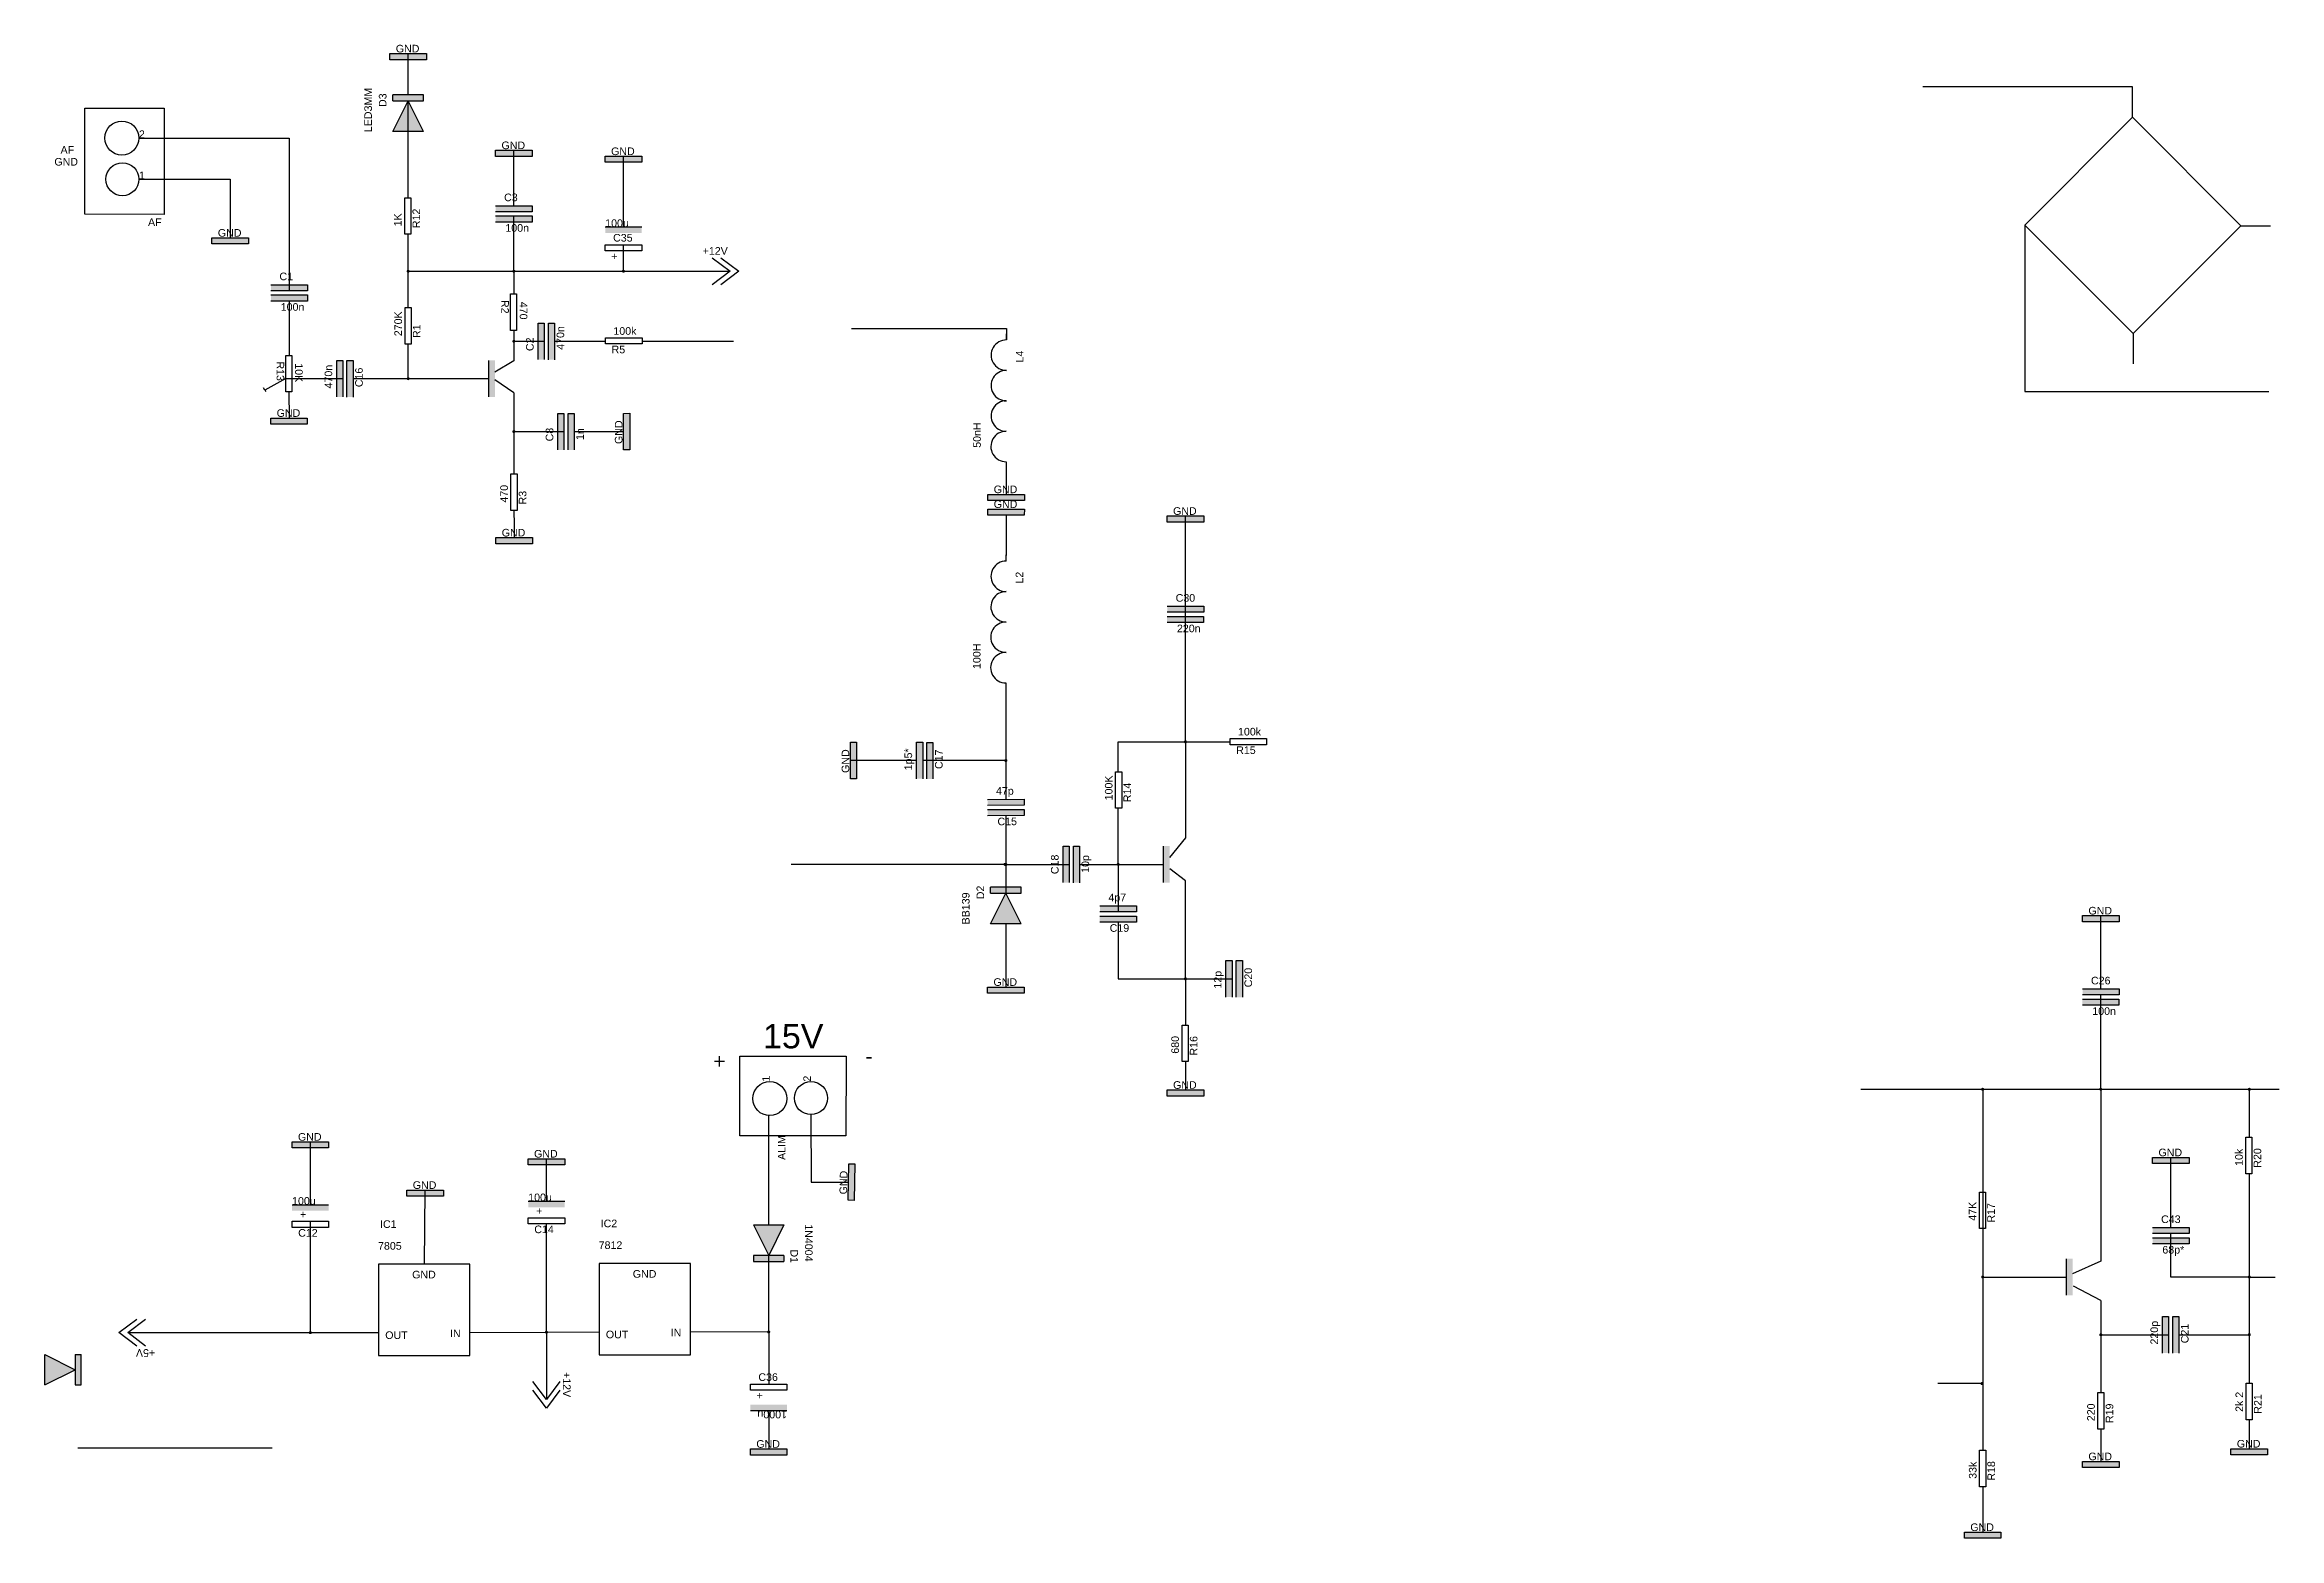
# Model space of a CAD drawing. Header units: millimetres. Extents: x 50 to 1662, y 0 to 490.
# Drawn here: x 50 to 784, y 0 to 490 of the extents above; entities that cross this region are included whole.
import ezdxf

# ---------------------------------------------------------------- set-up
doc = ezdxf.new("R2010")
doc.units = ezdxf.units.MM
doc.styles.get("Standard").update_dxf_attribs({"font": 'arial.ttf'})

# ---------------------------------------------------------------- blocks, each defined once
blk = doc.blocks.new('Dioda')
h = blk.add_hatch(color=256)
h.dxf.hatch_style = 1
h.set_gradient(color2=(0, 0, 0))
h.paths.add_polyline_path([(0, 0), (-10, 5), (-10, -5)])
h.paths.add_polyline_path([(2, 5), (0, 5), (0, -5), (2, -5), (2, 0)])
for p, q in [((-10, -5), (-10, 5)), ((-10, 5), (0, 0)), ((-10, -5), (0, 0)), ((0, 5), (0, -5)), ((0, 5), (2, 5)), ((2, 0), (2, 5)), ((2, -5), (2, 0)), ((0, -5), (2, -5))]:
    blk.add_line(p, q)
blk = doc.blocks.new('GND')
h = blk.add_hatch(color=256)
h.dxf.hatch_style = 1
h.set_gradient(color2=(0, 0, 0))
h.paths.add_polyline_path([(6, -2), (6, 0), (-6, 0), (-6, -2)])
for p, q in [((-6, 0), (6, 0)), ((-6, -2), (-6, 0)), ((6, 0), (6, -2)), ((6, -2), (-6, -2))]:
    blk.add_line(p, q)
blk.add_attdef('GND', (-4.07, 0.38), '', height=2.5)
blk = doc.blocks.new('Condensator')
h = blk.add_hatch(color=256)
h.dxf.hatch_style = 1
h.set_gradient(color2=(0, 0, 0))
h.paths.add_polyline_path([(6, 0), (6, 2), (-6, 2), (-6, 0)])
h.paths.add_polyline_path([(-6.03, -1.37), (-6.03, -3.37), (5.97, -3.37), (5.97, -1.37)])
for p, q in [((-6, 2), (6, 2)), ((6, 0), (-6, 0)), ((6, 2), (6, 0)), ((-6.03, -1.37), (5.97, -1.37)), ((5.97, -3.37), (-6.03, -3.37)), ((5.97, -1.37), (5.97, -3.37))]:
    blk.add_line(p, q)
for tag, p in [('CONDENSATOR', (-3.21, 3.48)), ('VALOARE_COND', (-2.79, -6.55))]:
    blk.add_attdef(tag, p, '', height=2.5)
blk = doc.blocks.new('Rezistor')
for p, q in [((-6, 0), (6, 0)), ((-6, -2), (-6, 0)), ((6, 0), (6, -2)), ((6, -2), (-6, -2))]:
    blk.add_line(p, q)
for tag, p in [('REZISTOR', (-3.4, 1.02)), ('PUTERE_REZISTOR', (-4, -5.06))]:
    blk.add_attdef(tag, p, '', height=2.5)
blk = doc.blocks.new('Dioda v2')
h = blk.add_hatch(color=256)
h.dxf.hatch_style = 1
h.set_gradient(color2=(0, 0, 0))
h.paths.add_polyline_path([(0, 0), (-10, 5), (-10, -5)])
h.paths.add_polyline_path([(2, 0), (2, 5), (0, 5), (0, -5), (2, -5)])
for p, q in [((-10, -5), (-10, 5)), ((-10, 5), (0, 0)), ((-10, -5), (0, 0)), ((0, 5), (0, -5)), ((0, 5), (2, 5)), ((2, 0), (2, 5)), ((2, -5), (2, 0)), ((0, -5), (2, -5))]:
    blk.add_line(p, q)
for tag, p in [('DIODA', (-10.23, 11.92)), ('NR', (-1.97, 7.13))]:
    blk.add_attdef(tag, p, '', height=2.5)
blk = doc.blocks.new('Rezistor plin')
at = {"true_color": 0x000000}
h = blk.add_hatch(color=18, dxfattribs=at)
h.dxf.hatch_style = 1
h.paths.add_polyline_path([(6, 0), (-6, 0), (-6, -2), (6, -2)])
blk.add_line((-6, 0), (6, 0))
blk.add_attdef('REZISTPLIN', (-6, 0), '', height=2.5)
blk = doc.blocks.new('Sursa')
for p, q in [((-5.86, 4.43), (0, 0)), ((0, 0), (-5.86, -4.43)), ((-3, 4.43), (2.86, 0)), ((2.86, 0), (-3, -4.43))]:
    blk.add_line(p, q)
blk.add_attdef('SURSA', (-9.01, 5.43), '', height=2.5)
blk = doc.blocks.new('AF GND')
for p, q in [((-26.08, -18.09), (-26.08, 16.73)), ((-26.08, 16.73), (0, 16.73)), ((0, 16.73), (0, -18.25)), ((0, -18.25), (-26.08, -18.09))]:
    blk.add_line(p, q)
for centre, radius in [((-13.9, 6.89), 5.59), ((-13.74, -6.65), 5.43)]:
    blk.add_circle(centre, radius)
for tag, p in [('2', (-8.31, 6.88)), ('GND', (-36.08, -2.16)), ('AF', (-34.05, 1.74)), ('1', (-8.31, -6.65)), ('AF', (-5.31, -22))]:
    blk.add_attdef(tag, p, '', height=2.5)
blk = doc.blocks.new('bobina')
for p, q in [((-20, 0.08), (-23.36, 0.08)), ((20, -0.01), (22.01, -0.01))]:
    blk.add_line(p, q)
for centre, start, end in [((-15, 0.08), 359.42207, 180), ((-5, 0.03), 359.67189, 180), ((5, 0), 359.67189, 180), ((15, -0.01), 0, 180.24982)]:
    blk.add_arc(centre, 5, start, end)
for tag, p in [('100NH', (-15.43, 8.39)), ('L2', (12.61, -5.63))]:
    blk.add_attdef(tag, p, '', height=2.5)
blk = doc.blocks.new('GND IN OUT')
for p, q in [((30, 22.5), (0, 22.5)), ((0, 22.5), (0, -7.5)), ((30, -7.5), (30, 22.5)), ((0, -7.5), (30, -7.5))]:
    blk.add_line(p, q)
for tag, p in [('SERIE', (0.5, 34.38)), ('SERIE', (-0.15, 27.25)), ('GND', (11.05, 17.82)), ('OUT', (2.21, -2.08)), ('IN', (23.52, -1.48))]:
    blk.add_attdef(tag, p, '', height=2.5)

msp = doc.modelspace()

# ---------------------------------------------------------------- linework, layer by layer
for p, q in [((169.41, 473.61), (169.41, 487.18)), ((169.41, 452.02), (169.41, 471.61)), ((735.83, 476.25), (667.04, 476.25)), ((735.83, 466.25), (735.83, 476.25)), ((80.95, 459.45), (130.33, 459.45)), ((130.33, 459.45), (130.33, 409.28)), ((204.13, 437.23), (204.13, 455.42)), ((169.41, 441.84), (169.41, 452.02)), ((240.13, 430.24), (240.13, 453.47)), ((80.95, 445.92), (110.95, 445.92)), ((110.95, 445.92), (110.95, 426.68)), ((169.41, 439.85), (169.41, 441.84)), ((204.13, 415.7), (204.13, 433.86)), ((169.41, 415.7), (169.41, 427.85)), ((700.48, 430.89), (700.48, 376.17)), ((771.48, 430.6), (781.21, 430.6)), ((240.13, 415.7), (240.13, 424.43)), ((169.41, 403.78), (169.41, 415.7)), ((169.41, 415.7), (189.92, 415.7)), ((189.92, 415.7), (204.13, 415.7)), ((204.13, 415.7), (240.13, 415.7)), ((204.13, 415.7), (204.13, 408.2)), ((240.13, 415.7), (275.16, 415.7)), ((130.33, 405.91), (130.33, 388.09)), ((315.03, 396.93), (365.91, 396.93)), ((365.91, 396.93), (365.91, 393.16)), ((169.41, 380.44), (169.41, 391.78)), ((204.13, 396.27), (204.13, 392.7)), ((204.13, 392.7), (214.11, 392.7)), ((204.13, 392.7), (204.13, 386.34)), ((217.48, 392.7), (234.36, 392.7)), ((246.23, 392.7), (276.23, 392.7)), ((736.13, 395.25), (736.13, 385.25)), ((204.13, 386.34), (197.87, 382.6)), ((122.33, 376.68), (121.87, 377.38)), ((129.24, 380.44), (122.33, 376.68)), ((122.33, 376.68), (122.6, 376.27)), ((129.24, 380.44), (147.94, 380.44)), ((130.24, 376.09), (130.27, 367.51)), ((151.32, 380.44), (169.41, 380.44)), ((169.41, 380.44), (195.92, 380.44)), ((204.13, 375.78), (197.9, 380.04)), ((204.13, 375.78), (204.13, 363.05)), ((700.48, 376.17), (780.69, 376.17)), ((204.13, 363.05), (220.57, 363.05)), ((204.13, 363.05), (204.13, 363.05)), ((204.13, 363.05), (204.13, 349.12)), ((223.94, 363.05), (240.18, 363.05)), ((365.83, 349.79), (365.83, 342.45)), ((204.13, 337.13), (204.21, 332.44)), ((204.21, 332.44), (204.21, 328.23)), ((365.83, 335.59), (365.83, 322.35)), ((424.75, 302.35), (424.75, 335.34)), ((424.75, 269.85), (424.75, 303.72)), ((365.75, 277.17), (365.75, 255.04)), ((424.75, 261.19), (424.75, 269.85)), ((402.65, 251.37), (402.65, 261.19)), ((402.65, 261.19), (424.75, 261.19)), ((424.75, 261.19), (439.44, 261.19)), ((424.75, 261.19), (424.75, 229.7)), ((336.43, 255.04), (314.69, 255.04)), ((365.75, 255.04), (338.43, 255.04)), ((365.75, 255.04), (365.75, 242.4)), ((365.75, 236.97), (365.75, 220.95)), ((402.65, 220.95), (402.65, 239.38)), ((424.75, 229.7), (419.51, 223.2)), ((365.75, 220.95), (295.23, 220.95)), ((365.75, 220.95), (365.75, 211.47)), ((365.75, 220.95), (386.55, 220.95)), ((389.92, 220.95), (402.65, 220.95)), ((402.65, 220.95), (417.54, 220.95)), ((402.65, 220.95), (402.65, 205.35)), ((424.75, 215.53), (419.65, 219.44)), ((424.75, 183.37), (424.75, 215.53)), ((365.75, 201.47), (365.75, 180.67)), ((402.65, 201.97), (402.65, 183.37)), ((725.45, 180.06), (725.45, 204.11)), ((402.65, 183.37), (424.75, 183.37)), ((424.75, 183.37), (440.07, 183.37)), ((424.75, 183.37), (424.75, 168.17)), ((725.45, 147.09), (725.45, 178.06)), ((424.75, 156.17), (424.75, 146.87)), ((646.66, 147.09), (686.66, 147.09)), ((686.66, 147.09), (686.66, 113.37)), ((686.66, 147.09), (725.45, 147.09)), ((725.45, 147.09), (725.45, 97.69)), ((725.45, 147.09), (774.24, 147.09)), ((774.24, 147.09), (774.24, 131.34)), ((774.24, 147.09), (784.09, 147.09)), ((287.85, 102.54), (287.85, 138.66)), ((301.73, 138.76), (301.77, 116.63)), ((137.27, 109.19), (137.27, 129.83)), ((214.83, 110.35), (214.83, 124.28)), ((748.47, 101.7), (748.47, 124.71)), ((774.24, 119.34), (774.24, 66.49)), ((174.78, 89.68), (174.99, 114)), ((301.77, 116.63), (314.04, 116.63)), ((686.66, 113.37), (686.66, 85.45)), ((137.27, 67.19), (137.27, 103.75)), ((214.83, 67.32), (214.83, 102.93)), ((725.45, 97.69), (725.45, 90.7)), ((748.47, 85.45), (748.47, 99.7)), ((287.85, 67.41), (287.85, 92.54)), ((725.45, 90.7), (716.12, 86.49)), ((686.66, 85.45), (705.34, 85.45)), ((686.66, 85.45), (686.66, 50.46)), ((705.34, 85.45), (714.19, 85.45)), ((725.45, 77.7), (716.48, 82.39)), ((774.24, 85.45), (748.47, 85.45)), ((774.24, 85.45), (782.69, 85.45)), ((725.45, 77.7), (725.45, 66.49)), ((77.27, 67.19), (137.27, 67.19)), ((137.27, 67.19), (159.66, 67.19)), ((189.66, 67.19), (214.83, 67.32)), ((214.83, 67.32), (232.14, 67.41)), ((214.83, 67.32), (214.83, 45.24)), ((262.14, 67.57), (287.85, 67.41)), ((287.85, 67.41), (287.85, 50.31)), ((725.45, 66.49), (747.74, 66.49)), ((725.45, 66.49), (725.45, 47.64)), ((751.11, 66.49), (774.24, 66.49)), ((774.24, 66.49), (774.24, 50.62)), ((686.66, 50.46), (671.91, 50.46)), ((686.66, 50.46), (686.66, 28.54)), ((287.85, 41.56), (287.85, 29)), ((774.24, 38.56), (774.21, 34.72)), ((725.45, 35.5), (725.45, 24.9)), ((774.21, 34.72), (774.21, 29.07)), ((124.71, 29.25), (60.91, 29.25)), ((686.66, 16.58), (686.66, 1.66))]:
    msp.add_line(p, q)
msp.add_lwpolyline([(700.48, 430.89), (735.83, 466.25), (771.48, 430.6), (736.13, 395.25)], close=True)
at = {"const_width": 0.5}
for points in [[(169.16, 415.7, 1), (169.66, 415.7, 1)], [(203.88, 415.7, 1), (204.38, 415.7, 1)], [(239.88, 415.7, 1), (240.38, 415.7, 1)], [(203.88, 392.7, 1), (204.38, 392.7, 1)], [(169.16, 380.44, 1), (169.66, 380.44, 1)], [(203.88, 363.05, 1), (204.38, 363.05, 1)], [(424.5, 261.19, 1), (425, 261.19, 1)], [(365.5, 255.04, 1), (366, 255.04, 1)], [(365.25, 220.95, 1), (365.75, 220.95, 1)], [(365.5, 220.95, 1), (366, 220.95, 1)], [(402.4, 220.95, 1), (402.9, 220.95, 1)], [(424.5, 183.37, 1), (425, 183.37, 1)], [(686.41, 147.09, 1), (686.91, 147.09, 1)], [(725.2, 147.09, 1), (725.7, 147.09, 1)], [(773.99, 147.09, 1), (774.49, 147.09, 1)], [(686.41, 85.45, 1), (686.91, 85.45, 1)], [(773.99, 85.45, 1), (774.49, 85.45, 1)], [(137.02, 67.19, 1), (137.52, 67.19, 1)], [(214.58, 67.32, 1), (215.08, 67.32, 1)], [(287.6, 67.41, 1), (288.1, 67.41, 1)], [(725.2, 66.49, 1), (725.7, 66.49, 1)], [(773.99, 66.49, 1), (774.49, 66.49, 1)], [(686.16, 50.46, 1), (686.66, 50.46, 1)]]:
    msp.add_lwpolyline(points, format="xyb", close=True, dxfattribs=at)

# ---------------------------------------------------------------- block references
for name, p, values in [('GND', (169.41, 487.18), {'GND': 'GND'}), ('GND', (204.13, 455.42), {'GND': 'GND'}), ('GND', (240.13, 453.47), {'GND': 'GND'}), ('Condensator', (204.13, 435.23), {'CONDENSATOR': 'C3', 'VALOARE_COND': '100n'}), ('GND', (110.95, 426.68), {'GND': 'GND'}), ('Rezistor plin', (240.13, 430.24), {'REZISTPLIN': '100u'}), ('Rezistor', (240.13, 424.43), {'PUTERE_REZISTOR': '+', 'REZISTOR': 'C35'}), ('Sursa', (275.16, 415.7), {'SURSA': '+12V'}), ('Condensator', (130.33, 409.28), {'CONDENSATOR': 'C1', 'VALOARE_COND': '100n'}), ('Rezistor', (240.23, 393.82), {'PUTERE_REZISTOR': 'R5', 'REZISTOR': '100k'}), ('GND', (130.27, 367.51), {'GND': 'GND'}), ('GND', (365.83, 342.45), {'GND': 'GND'}), ('GND', (424.75, 335.34), {'GND': 'GND'}), ('GND', (204.21, 328.23), {'GND': 'GND'}), ('Condensator', (424.75, 303.72), {'CONDENSATOR': 'C30', 'VALOARE_COND': '220n'}), ('Rezistor', (445.42, 262.25), {'PUTERE_REZISTOR': 'R15', 'REZISTOR': '100k'}), ('Condensator', (402.65, 205.35), {'CONDENSATOR': '4p7', 'VALOARE_COND': 'C19'}), ('GND', (725.45, 204.11), {'GND': 'GND'}), ('GND', (365.75, 180.67), {'GND': 'GND'}), ('Condensator', (725.45, 178.06), {'CONDENSATOR': 'C26', 'VALOARE_COND': '100n'}), ('GND', (424.75, 146.87), {'GND': 'GND'}), ('GND', (137.27, 129.83), {'GND': 'GND'}), ('GND', (214.83, 124.28), {'GND': 'GND'}), ('GND', (748.47, 124.71), {'GND': 'GND'}), ('Rezistor plin', (137.27, 109.19), {'REZISTPLIN': '100u'}), ('GND', (174.99, 114), {'GND': 'GND'}), ('Rezistor plin', (214.84, 110.35), {'REZISTPLIN': '100u'}), ('Rezistor', (137.27, 103.75), {'PUTERE_REZISTOR': 'C12', 'REZISTOR': '+'}), ('Rezistor', (214.84, 104.91), {'PUTERE_REZISTOR': 'C14', 'REZISTOR': '+'}), ('Condensator', (748.47, 99.7), {'CONDENSATOR': 'C43', 'VALOARE_COND': '68p*'}), ('Rezistor', (287.85, 50.31), {'PUTERE_REZISTOR': '+', 'REZISTOR': 'C36'}), ('GND', (287.85, 29), {'GND': 'GND'}), ('GND', (774.21, 29.07), {'GND': 'GND'}), ('GND', (725.45, 24.9), {'GND': 'GND'}), ('GND', (686.66, 1.66), {'GND': 'GND'})]:
    msp.add_blockref(name, p).add_auto_attribs(values)
for name, p, rotation, values in [('Dioda v2', (169.41, 471.61), 90, {'NR': 'D3', 'DIODA': 'LED3MM'}), ('Rezistor', (168.27, 433.85), 90, {'PUTERE_REZISTOR': 'R12', 'REZISTOR': '1K'}), ('Rezistor', (168.39, 397.78), 90, {'PUTERE_REZISTOR': 'R1', 'REZISTOR': '270K'}), ('Rezistor', (205.04, 402.27), 270, {'PUTERE_REZISTOR': 'R2', 'REZISTOR': '470'}), ('Condensator', (214.11, 392.7), 90, {'CONDENSATOR': 'C2', 'VALOARE_COND': '470n'}), ('bobina', (365.91, 373.16), 90, {'100NH': '50nH', 'L2': 'L4'}), ('Rezistor', (131.24, 382.09), 270, {'PUTERE_REZISTOR': 'R13', 'REZISTOR': '10K'}), ('Condensator', (147.94, 380.44), 90, {'CONDENSATOR': '470n', 'VALOARE_COND': 'C16'}), ('Condensator', (220.57, 363.05), 90, {'CONDENSATOR': 'C8', 'VALOARE_COND': '1n'}), ('GND', (240.18, 363.05), 90.05492849949854, {'GND': 'GND'}), ('Rezistor', (203.18, 343.13), 90, {'PUTERE_REZISTOR': 'R3', 'REZISTOR': '470'}), ('GND', (365.83, 337.59), 359.7685418083037, {'GND': 'GND'}), ('bobina', (365.83, 300.53), 89.99999999999994, {'100NH': '100H', 'L2': 'L2'}), ('GND', (314.69, 255.04), 90, {'GND': 'GND'}), ('Condensator', (338.43, 255.04), 90, {'CONDENSATOR': '1p5*', 'VALOARE_COND': 'C17'}), ('Rezistor', (401.81, 245.37), 90, {'PUTERE_REZISTOR': 'R14', 'REZISTOR': '100K'}), ('Condensator', (365.75, 240.34), 0.4068393507729059, {'CONDENSATOR': '47p', 'VALOARE_COND': 'C15'}), ('Condensator', (386.55, 220.95), 90, {'CONDENSATOR': 'C18', 'VALOARE_COND': '10p'}), ('Dioda v2', (365.75, 211.47), 90, {'NR': 'D2', 'DIODA': 'BB139'}), ('Condensator', (440.07, 183.37), 90, {'CONDENSATOR': '12p', 'VALOARE_COND': 'C20'}), ('Rezistor', (423.63, 162.17), 90, {'PUTERE_REZISTOR': 'R16', 'REZISTOR': '680'}), ('Rezistor', (773.11, 125.34), 90, {'PUTERE_REZISTOR': 'R20', 'REZISTOR': '10k'}), ('GND', (314.04, 116.63), 89.0078050648096, {'GND': 'GND'}), ('Rezistor', (685.59, 107.33), 90, {'PUTERE_REZISTOR': 'R17 ', 'REZISTOR': '47K'}), ('Dioda v2', (287.85, 92.54), 270, {'NR': 'D1', 'DIODA': '1N4004'}), ('Sursa', (77.27, 67.19), 180, {'SURSA': '+5V'}), ('Condensator', (747.74, 66.49), 90, {'CONDENSATOR': '220p', 'VALOARE_COND': 'C21'}), ('Sursa', (214.83, 45.24), 270, {'SURSA': '+12V'}), ('Rezistor', (724.5, 41.5), 90, {'PUTERE_REZISTOR': 'R19', 'REZISTOR': '220'}), ('Rezistor', (773.22, 44.56), 90, {'PUTERE_REZISTOR': 'R21', 'REZISTOR': '2k 2'}), ('Rezistor plin', (287.85, 41.56), 180, {'REZISTPLIN': '1000u'}), ('Rezistor', (685.65, 22.58), 90, {'PUTERE_REZISTOR': 'R18', 'REZISTOR': '33k'})]:
    msp.add_blockref(name, p, dxfattribs=dict(rotation=rotation)).add_auto_attribs(values)
ref = msp.add_blockref('AF GND', (89.26, 452.56))
ref.add_attrib('AF', 'AF', (55.21, 454.3), dxfattribs={"height": 2.5})
ref.add_attrib('GND', 'GND', (53.18, 450.4), dxfattribs={"height": 2.5})
ref.add_attrib('2', '2', (80.95, 459.45), dxfattribs={"height": 2.5})
ref.add_attrib('AF', 'AF', (83.95, 430.57), dxfattribs={"height": 2.5})
ref.add_attrib('1', '1', (80.95, 445.92), dxfattribs={"height": 2.5})
at = {"rotation": 90}
for p in [(195.92, 380.44), (417.54, 220.95), (714.19, 85.45)]:
    msp.add_blockref('Rezistor plin', p, dxfattribs=at)
ref = msp.add_blockref('AF GND', (295.09, 157.94), dxfattribs=dict(rotation=90))
ref.add_attrib('AF', 'ALIM', (293.35, 123.89), dxfattribs={"height": 2.5, "rotation": 90})
ref.add_attrib('2', '1', (288.2, 149.63), dxfattribs={"height": 2.5, "rotation": 90})
ref.add_attrib('1', '2', (301.73, 149.63), dxfattribs={"height": 2.5, "rotation": 90})
ref = msp.add_blockref('GND IN OUT', (159.66, 67.19))
ref.add_attrib('SERIE', '7805', (159.51, 94.43), dxfattribs={"height": 2.5})
ref.add_attrib('SERIE', 'IC1', (160.16, 101.57), dxfattribs={"height": 2.5})
ref.add_attrib('GND', 'GND', (170.71, 85), dxfattribs={"height": 2.5})
ref.add_attrib('OUT', 'OUT', (161.87, 65.11), dxfattribs={"height": 2.5})
ref.add_attrib('IN', 'IN', (183.17, 65.71), dxfattribs={"height": 2.5})
ref = msp.add_blockref('GND IN OUT', (232.14, 67.41))
ref.add_attrib('SERIE', '7812', (231.99, 94.66), dxfattribs={"height": 2.5})
ref.add_attrib('SERIE', 'IC2', (232.64, 101.79), dxfattribs={"height": 2.5})
ref.add_attrib('GND', 'GND', (243.19, 85.23), dxfattribs={"height": 2.5})
ref.add_attrib('OUT', 'OUT', (234.35, 65.33), dxfattribs={"height": 2.5})
ref.add_attrib('IN', 'IN', (255.66, 65.94), dxfattribs={"height": 2.5})
msp.add_blockref('Dioda', (60, 55))

# ---------------------------------------------------------------- texts
for tag, p, height in [('15V', (285.95, 160.53), 8), ('+', (269.59, 153.85), 5), ('-', (319.63, 155.49), 5)]:
    msp.add_attdef(tag, p, '', height=height)

doc.saveas('drawing.dxf')
